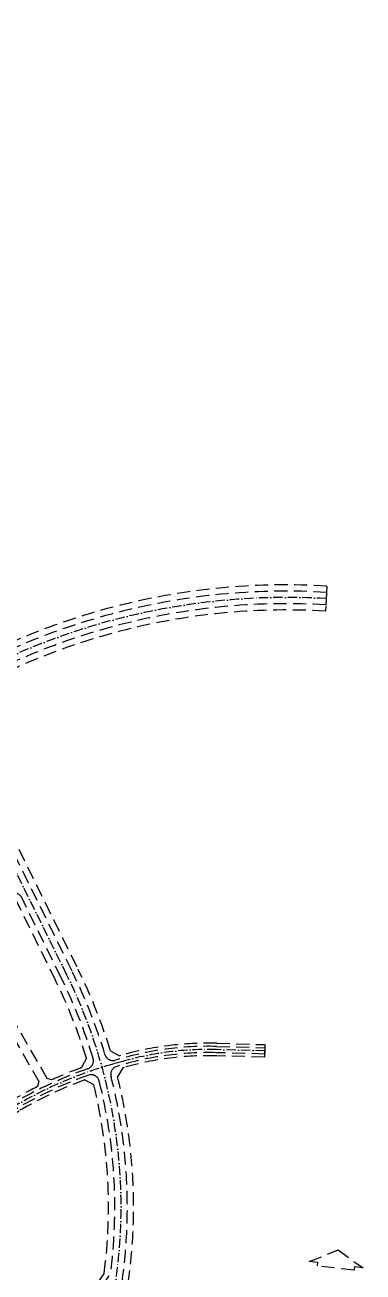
# Model space of a CAD drawing. Header units: metres. Extents: x 563371 to 571261, y 2062953 to 2068466.
# Drawn here: x 569713 to 570036, y 2067236 to 2068427 of the extents above; entities that cross this region are included whole.
import ezdxf

# ---------------------------------------------------------------- set-up
doc = ezdxf.new("R2010")
doc.units = ezdxf.units.M
doc.linetypes.add('ACAD_ISO10W100', pattern=[18.5, 12, -3, 0.5, -3])
doc.linetypes.add('HIDDEN', pattern=[0.375, 0.25, -0.125])
for name, color, linetype in [('LogDg phu', 7, 'CONTINUOUS'), ('TimDg', 222, 'CONTINUOUS'), ('ViaHeSphu', 32, 'CONTINUOUS')]:
    doc.layers.add(name, color=color, linetype=linetype)

msp = doc.modelspace()

# ---------------------------------------------------------------- linework, layer by layer
at = {"layer": 'LogDg phu', "linetype": 'HIDDEN', "ltscale": 50}
for points in [[(569636.837, 2067798.833, -0.14710883), (570001.087, 2067885.155), (570000.374, 2067873.176, 0.14812992), (569640.646, 2067787.166, 0.39396335)], [(569635.551, 2067770.18), (569758.191, 2067522.137, -0.04185861), (569789.209, 2067443.457, 0.41571319), (569799.211, 2067438.109, -0.08108563), (569895.955, 2067451.263), (569942.09, 2067450.033), (569941.93, 2067444.035), (569895.795, 2067445.266, 0.08159396), (569800.394, 2067432.195, 0.39965567), (569794.997, 2067422.578, -0.11697511), (569798.765, 2067189.047), (569784.688, 2067125.127), (569756.481, 2067012.149), (569739.053, 2066933.81, -0.20733773), (569690.852, 2066867.592)], [(569702.705, 2067397.645, -0.04796072), (569772.758, 2067429.932, 0.4011957), (569777.783, 2067439.782, 0.04197594), (569747.434, 2067516.819), (569709.558, 2067593.425, 0.434434), (569698.358, 2067596.791), (569651.043, 2067569.213, -0.01182583), (569644.707, 2067565.718), (569589.66, 2067537.03, 0.02630574), (569576.347, 2067529.176), (569567.922, 2067523.588, 0.40359743), (569565.52, 2067512.745), (569649.428, 2067375.652, 0.40792553), (569660.28, 2067372.917), (569702.705, 2067397.645)]]:
    msp.add_lwpolyline(points, format="xyb", dxfattribs=at)
at = {"layer": 'LogDg phu', "linetype": 'HIDDEN', "ltscale": 50, "elevation": 0}
msp.add_lwpolyline([(569503.849, 2067289.504, 0.01546118), (569532.185, 2067302.324), (569651.063, 2067360.6), (569705.726, 2067392.461, -0.04700491), (569773.307, 2067423.765, -0.44197475), (569783.733, 2067418.171, -0.09182375), (569795.037, 2067238.6, -0.24188352), (569784.791, 2067223.459), (569580.228, 2067111.38, -0.41437034), (569568.008, 2067114.953), (569516.318, 2067209.416, -0.09793133), (569508.617, 2067233.839), (569507.491, 2067244.018, 0.03986408), (569503.704, 2067263.717), (569499.209, 2067279.986, -0.37823793), (569503.849, 2067289.504)], format="xyb", dxfattribs=at)
at = {"layer": 'LogDg phu', "linetype": 'HIDDEN', "ltscale": 50}
msp.add_lwpolyline([(569992.9, 2067244.683), (569984.607, 2067245.669), (570012.043, 2067256.828), (570036.022, 2067239.56), (570027.728, 2067240.546), (570027.352, 2067237.386), (569992.525, 2067241.524)], close=True, dxfattribs=at)
at = {"layer": 'TimDg', "linetype": 'ACAD_ISO10W100', "ltscale": 0.75}
for points in [[(569005.403, 2066622.535), (569083.995, 2066663.92), (569398.866, 2066839.454), (569679.973, 2066994.231, 0.21594938), (569778.829, 2067126.417), (569792.905, 2067190.337, 0.17061247), (569752.813, 2067519.478), (569303.943, 2068427.329)], [(570000.73, 2067879.166, 0.15132347), (569630.698, 2067788.244), (569593.187, 2067765.306, 0.01205903), (569583.055, 2067758.77), (569514.391, 2067712.089, 0.01639141), (569501.148, 2067702.437), (569469.506, 2067677.745, -0.04652011), (569438.234, 2067657.717), (569326.106, 2067599.813), (569061.072, 2067464.124), (568725.426, 2067363.191, 0.01121636), (568658.205, 2067340.716), (568610.566, 2067322.694), (568582.011, 2067310.556), (568402.083, 2067235.172), (568167.186, 2067135.332), (567925.54, 2067029.064)], [(570000.73, 2067879.166, 0.15132347), (569630.698, 2067788.244), (569593.187, 2067765.306, 0.01205903), (569583.055, 2067758.77), (569514.391, 2067712.089, 0.01639141), (569501.148, 2067702.437), (569469.506, 2067677.745, -0.04652011), (569438.234, 2067657.717), (569326.106, 2067599.813), (569061.072, 2067464.124), (568725.426, 2067363.191, 0.01121636), (568658.205, 2067340.716), (568610.566, 2067322.694), (568582.011, 2067310.556), (568402.083, 2067235.172), (568167.186, 2067135.332), (567925.54, 2067029.064)], [(569942.01, 2067447.034), (569895.875, 2067448.264, 0.07579815), (569806.138, 2067437.022), (569796.661, 2067434.338, 0.06302828), (569704.216, 2067395.053), (569649.645, 2067363.246), (569530.864, 2067305.017, -0.01973695), (569494.776, 2067289.06), (569490.901, 2067287.526)]]:
    msp.add_lwpolyline(points, format="xyb", dxfattribs=at)
at = {"layer": 'ViaHeSphu', "linetype": 'HIDDEN', "ltscale": 50}
for points in [[(569631.689, 2067802.78, -0.14807393), (570001.443, 2067891.145), (570000.018, 2067867.187, 0.14874906), (569642.352, 2067781.212)], [(569640.267, 2067774.18), (569763.57, 2067524.797, -0.04083134), (569794.347, 2067447.193), (569803.077, 2067442.391), (569804.504, 2067442.795, -0.07579815), (569896.035, 2067454.262), (569942.17, 2067453.032), (569941.85, 2067441.036), (569895.715, 2067442.267, 0.07579815), (569807.773, 2067431.249), (569806.285, 2067430.827), (569801.295, 2067422.141, -0.1159972), (569804.624, 2067187.757), (569790.548, 2067123.836), (569756.931, 2067007.267), (569740.517, 2066933.483, -0.20734041), (569691.614, 2066866.3)], [(569771.434, 2067440.049), (569766.827, 2067431.002, 0.01903593), (569738.209, 2067419.338), (569733.983, 2067420.69), (569652.054, 2067562.877), (569653.157, 2067566.973), (569699.305, 2067593.871), (569703.227, 2067592.692), (569742.056, 2067514.159, -0.04090882), (569771.434, 2067440.049)], [(569701.194, 2067400.237), (569696.404, 2067397.445), (569690.792, 2067398.503), (569607.312, 2067539.47), (569608.424, 2067543.426), (569639.949, 2067559.855), (569645.232, 2067558.335), (569726.002, 2067417.655), (569724.636, 2067412.889, 0.01640727), (569701.194, 2067400.237)]]:
    msp.add_lwpolyline(points, format="xyb", dxfattribs=at)
msp.add_lwpolyline([(569788.491, 2067234.633), (569783.432, 2067227.276), (569578.304, 2067114.887), (569574.233, 2067116.077), (569521.582, 2067212.297, -0.09793133), (569514.581, 2067234.499), (569513.454, 2067244.678, 0.03986408), (569509.488, 2067265.315), (569505.048, 2067281.382), (569508.329, 2067288.131, 0.01367732), (569533.505, 2067299.63), (569652.48, 2067357.954), (569707.237, 2067389.869, -0.04411238), (569770.027, 2067419.396), (569778.349, 2067414.963, -0.0933344)], format="xyb", close=True, dxfattribs=at)

doc.saveas('drawing.dxf')
